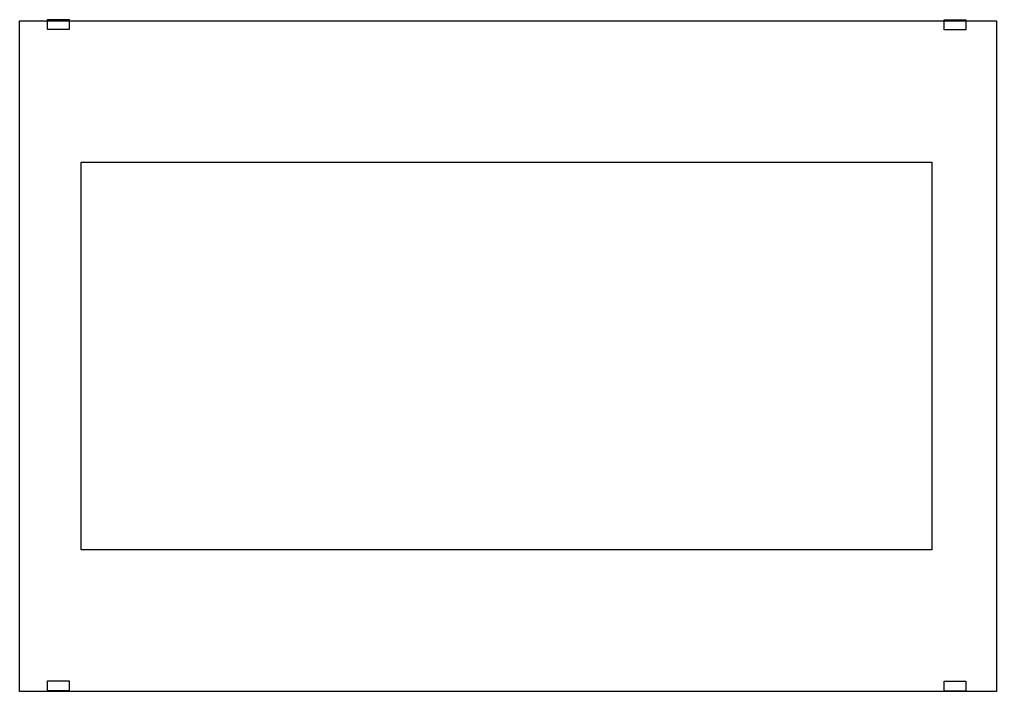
# Model space of a CAD drawing. Extents: x -4 to 301, y -37 to 173.
import ezdxf

# ---------------------------------------------------------------- set-up
doc = ezdxf.new("R2010")
doc.units = 0
doc.layers.add('Layer_1', color=7, linetype='CONTINUOUS')

msp = doc.modelspace()

# ---------------------------------------------------------------- linework, layer by layer
at = {"layer": 'Layer_1', "color": 7}
for points in [[(-4.095185, 172.29392), (301.032447, 172.29392), (301.032447, -37.098416), (-4.095185, -37.098416), (-4.095185, 172.29392)], [(4.58618, 172.652427), (11.373955, 172.652427), (11.373955, 169.512174), (4.58618, 169.512174), (4.58618, 172.652427)], [(284.715768, 172.56872), (291.503543, 172.56872), (291.503543, 169.428466), (284.715768, 169.428466), (284.715768, 172.56872)], [(15.185978, 128.106034), (280.887571, 128.106034), (280.887571, 7.089475), (15.185978, 7.089475), (15.185978, 128.106034)], [(4.58618, -33.768781), (11.373955, -33.768781), (11.373955, -36.909035), (4.58618, -36.909035), (4.58618, -33.768781)], [(284.715768, -33.85246), (291.503543, -33.85246), (291.503543, -36.992714), (284.715768, -36.992714), (284.715768, -33.85246)]]:
    msp.add_lwpolyline(points, close=True, dxfattribs=at)

doc.saveas('drawing.dxf')
